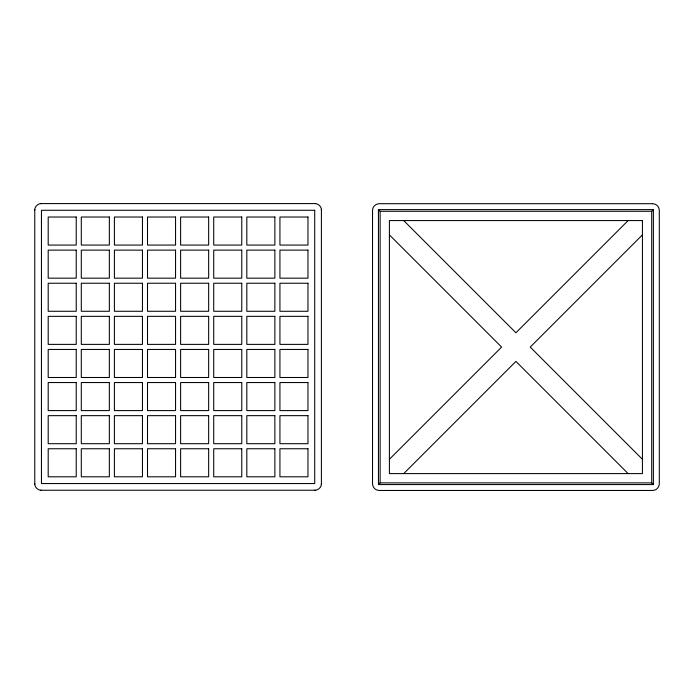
<?xml version="1.0" encoding="UTF-8"?>
<svg xmlns="http://www.w3.org/2000/svg" width="694" height="694" viewBox="0 0 694 694"><rect width="100%" height="100%" fill="white"/><g stroke="black" fill="none" stroke-linecap="round" stroke-linejoin="round"><path stroke-width="1.04" d="M34.7 210.273C34.622 206.673 37.84 203.455 41.449 203.533M314.72 490.302C318.329 490.372 321.548 487.162 321.469 483.553M389.403 459.289L501.606 347.087L389.403 234.884M628.113 220.571L515.92 332.773L403.717 220.571M378.438 484.568L380.121 482.877L380.121 211.288L378.438 209.605L653.392 209.605L653.392 484.568L378.438 484.568L378.438 209.605M653.392 484.568L651.709 482.877L651.709 211.288L653.392 209.605M403.717 473.603L515.92 361.401L628.113 473.603M642.427 234.884L530.233 347.087L642.427 459.289M40.564 203.585L315.605 203.585C318.867 203.967 321.522 206.986 321.469 210.273M380.121 211.288L651.709 211.288M380.121 482.877L651.709 482.877M34.7 483.553C34.648 486.841 37.303 489.86 40.564 490.242L315.605 490.242M314.72 203.533L315.605 203.585M40.564 490.242L41.449 490.302M321.409 209.397L321.409 484.429M34.761 209.397L34.761 484.429M652.551 203.698L379.28 203.698A6.749 6.749 0 0 0 372.531 210.447L372.531 483.727A6.749 6.749 0 0 0 379.28 490.467L652.551 490.467A6.749 6.749 0 0 0 659.3 483.727L659.3 210.447A6.749 6.749 0 0 0 652.551 203.698M314.72 210.273L41.449 210.273L41.449 483.553L314.72 483.553L314.72 210.273M76.236 217.022L48.198 217.022L48.198 245.069L76.236 245.069L76.236 217.022M109.348 217.022L81.302 217.022L81.302 245.069L109.348 245.069L109.348 217.022M142.452 217.022L114.406 217.022L114.406 245.069L142.452 245.069L142.452 217.022M175.556 217.022L147.51 217.022L147.51 245.069L175.556 245.069L175.556 217.022M208.66 217.022L180.613 217.022L180.613 245.069L208.66 245.069L208.66 217.022M241.764 217.022L213.717 217.022L213.717 245.069L241.764 245.069L241.764 217.022M274.867 217.022L246.821 217.022L246.821 245.069L274.867 245.069L274.867 217.022M307.971 217.022L279.934 217.022L279.934 245.069L307.971 245.069L307.971 217.022M642.427 220.571L389.403 220.571L389.403 473.603L642.427 473.603L642.427 220.571M76.236 250.126L48.198 250.126L48.198 278.173L76.236 278.173L76.236 250.126M109.348 250.126L81.302 250.126L81.302 278.173L109.348 278.173L109.348 250.126M142.452 250.126L114.406 250.126L114.406 278.173L142.452 278.173L142.452 250.126M175.556 250.126L147.51 250.126L147.51 278.173L175.556 278.173L175.556 250.126M208.66 250.126L180.613 250.126L180.613 278.173L208.66 278.173L208.66 250.126M241.764 250.126L213.717 250.126L213.717 278.173L241.764 278.173L241.764 250.126M274.867 250.126L246.821 250.126L246.821 278.173L274.867 278.173L274.867 250.126M307.971 250.126L279.934 250.126L279.934 278.173L307.971 278.173L307.971 250.126M76.236 283.239L48.198 283.239L48.198 311.276L76.236 311.276L76.236 283.239M109.348 283.239L81.302 283.239L81.302 311.276L109.348 311.276L109.348 283.239M142.452 283.239L114.406 283.239L114.406 311.276L142.452 311.276L142.452 283.239M175.556 283.239L147.51 283.239L147.51 311.276L175.556 311.276L175.556 283.239M208.66 283.239L180.613 283.239L180.613 311.276L208.66 311.276L208.66 283.239M241.764 283.239L213.717 283.239L213.717 311.276L241.764 311.276L241.764 283.239M274.867 283.239L246.821 283.239L246.821 311.276L274.867 311.276L274.867 283.239M307.971 283.239L279.934 283.239L279.934 311.276L307.971 311.276L307.971 283.239M76.236 316.343L48.198 316.343L48.198 344.38L76.236 344.38L76.236 316.343M109.348 316.343L81.302 316.343L81.302 344.38L109.348 344.38L109.348 316.343M142.452 316.343L114.406 316.343L114.406 344.38L142.452 344.38L142.452 316.343M175.556 316.343L147.51 316.343L147.51 344.38L175.556 344.38L175.556 316.343M208.66 316.343L180.613 316.343L180.613 344.38L208.66 344.38L208.66 316.343M241.764 316.343L213.717 316.343L213.717 344.38L241.764 344.38L241.764 316.343M274.867 316.343L246.821 316.343L246.821 344.38L274.867 344.38L274.867 316.343M307.971 316.343L279.934 316.343L279.934 344.38L307.971 344.38L307.971 316.343M76.236 349.446L48.198 349.446L48.198 377.493L76.236 377.493L76.236 349.446M109.348 349.446L81.302 349.446L81.302 377.493L109.348 377.493L109.348 349.446M142.452 349.446L114.406 349.446L114.406 377.493L142.452 377.493L142.452 349.446M175.556 349.446L147.51 349.446L147.51 377.493L175.556 377.493L175.556 349.446M208.66 349.446L180.613 349.446L180.613 377.493L208.66 377.493L208.66 349.446M241.764 349.446L213.717 349.446L213.717 377.493L241.764 377.493L241.764 349.446M274.867 349.446L246.821 349.446L246.821 377.493L274.867 377.493L274.867 349.446M307.971 349.446L279.934 349.446L279.934 377.493L307.971 377.493L307.971 349.446M76.236 382.55L48.198 382.55L48.198 410.596L76.236 410.596L76.236 382.55M109.348 382.55L81.302 382.55L81.302 410.596L109.348 410.596L109.348 382.55M142.452 382.55L114.406 382.55L114.406 410.596L142.452 410.596L142.452 382.55M175.556 382.55L147.51 382.55L147.51 410.596L175.556 410.596L175.556 382.55M208.66 382.55L180.613 382.55L180.613 410.596L208.66 410.596L208.66 382.55M241.764 382.55L213.717 382.55L213.717 410.596L241.764 410.596L241.764 382.55M274.867 382.55L246.821 382.55L246.821 410.596L274.867 410.596L274.867 382.55M307.971 382.55L279.934 382.55L279.934 410.596L307.971 410.596L307.971 382.55M76.236 415.654L48.198 415.654L48.198 443.7L76.236 443.7L76.236 415.654M109.348 415.654L81.302 415.654L81.302 443.7L109.348 443.7L109.348 415.654M142.452 415.654L114.406 415.654L114.406 443.7L142.452 443.7L142.452 415.654M175.556 415.654L147.51 415.654L147.51 443.7L175.556 443.7L175.556 415.654M208.66 415.654L180.613 415.654L180.613 443.7L208.66 443.7L208.66 415.654M241.764 415.654L213.717 415.654L213.717 443.7L241.764 443.7L241.764 415.654M274.867 415.654L246.821 415.654L246.821 443.7L274.867 443.7L274.867 415.654M307.971 415.654L279.934 415.654L279.934 443.7L307.971 443.7L307.971 415.654M76.236 448.758L48.198 448.758L48.198 476.804L76.236 476.804L76.236 448.758M109.348 448.758L81.302 448.758L81.302 476.804L109.348 476.804L109.348 448.758M142.452 448.758L114.406 448.758L114.406 476.804L142.452 476.804L142.452 448.758M175.556 448.758L147.51 448.758L147.51 476.804L175.556 476.804L175.556 448.758M208.66 448.758L180.613 448.758L180.613 476.804L208.66 476.804L208.66 448.758M241.764 448.758L213.717 448.758L213.717 476.804L241.764 476.804L241.764 448.758M274.867 448.758L246.821 448.758L246.821 476.804L274.867 476.804L274.867 448.758M307.971 448.758L279.934 448.758L279.934 476.804L307.971 476.804L307.971 448.758"/></g></svg>
